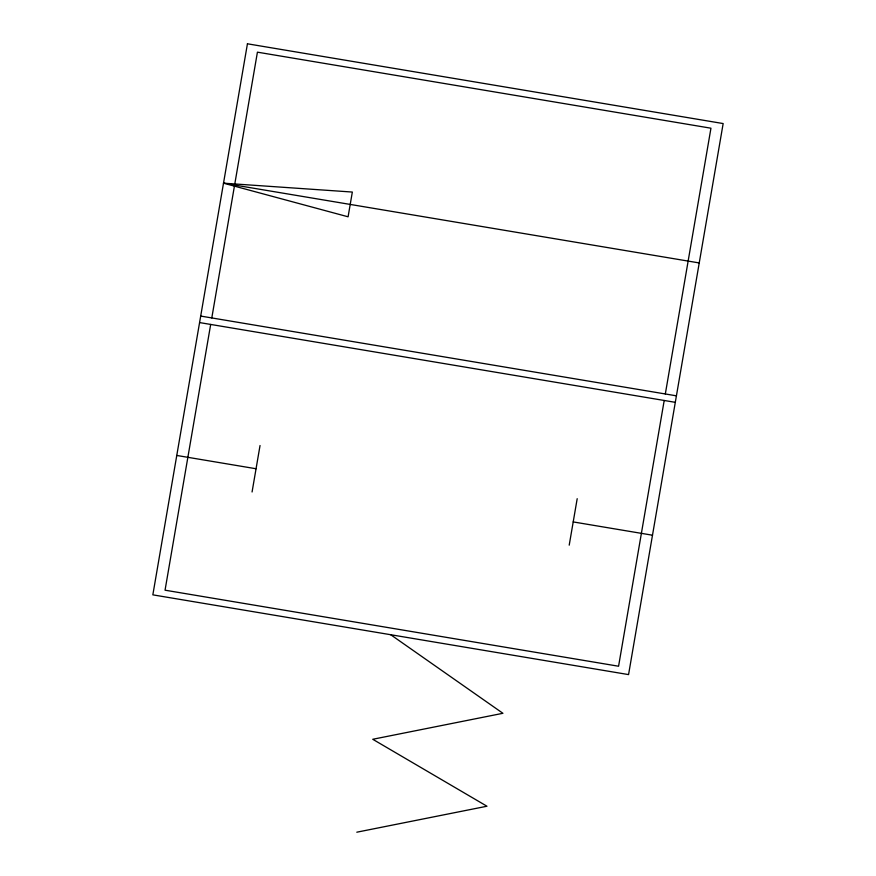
<?xml version="1.0" encoding="UTF-8"?>
<svg xmlns="http://www.w3.org/2000/svg" width="876" height="876" viewBox="0 0 876 876"><rect width="100%" height="100%" fill="white"/><g stroke="black" fill="none" stroke-linecap="round" stroke-linejoin="round"><path stroke-width="1.31" d="M210.678 324.438L165.049 590.194L618.576 666.231L664.205 400.474M211.795 317.933L257.424 52.166L710.951 128.203L665.322 393.97M252.069 491.983L260.041 445.523M569.214 545.157L577.196 498.685M356.795 832.2L486.957 806.227L372.749 739.278L502.912 713.294L390.696 634.717M223.5 183.183L352.338 192.052L348.09 216.799L223.5 183.183L699.234 262.942M200.692 316.072L676.425 395.832M199.575 322.576L675.308 402.336M176.766 455.454L256.055 468.748M573.211 521.921L652.5 535.214M247.437 43.8L152.84 594.848L628.563 674.597L723.16 123.56L247.437 43.8"/></g></svg>
